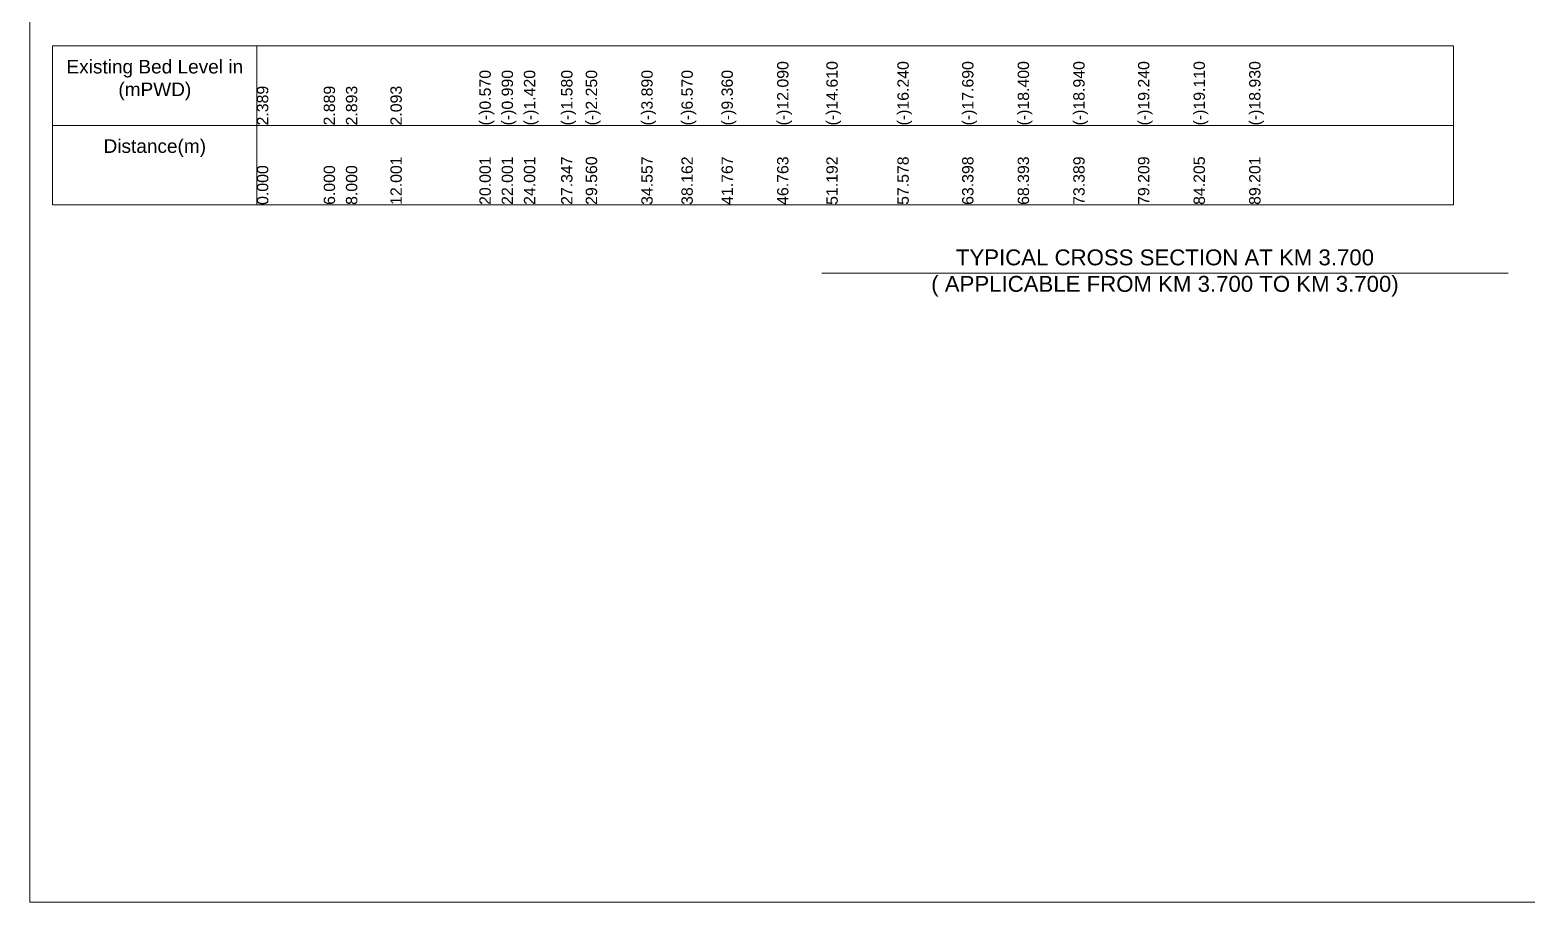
# Model space of a CAD drawing. Header units: inches. Extents: x 89000 to 845017, y -7071 to 0.
# Drawn here: x 700000 to 706595, y -7071 to -3229 of the extents above; entities that cross this region are included whole.
import ezdxf

# ---------------------------------------------------------------- set-up
doc = ezdxf.new("R2010")
doc.units = ezdxf.units.IN
doc.header["$LTSCALE"] = 7
doc.header["$MEASUREMENT"] = 0
for name, color, linetype, lineweight in [('Cross section Data Border', 7, 'Continuous', 9), ('Cross Section Labels', 7, 'Continuous', 9), ('Long Section Labels', 7, 'Continuous', 9)]:
    doc.layers.add(name, color=color, linetype=linetype, lineweight=lineweight)
doc.styles.get("Standard").update_dxf_attribs({"font": 'arial.ttf'})

msp = doc.modelspace()

# ---------------------------------------------------------------- linework, layer by layer
at = {"layer": 'Cross section Data Border'}
msp.add_lwpolyline([(700100, -3300), (706271.20234, -3300), (706271.20234, -4000), (700100, -4000)], close=True, dxfattribs=at)
for points in [[(701000, -3300), (701000, -4000)], [(700100, -3650), (706271.20234, -3650)]]:
    msp.add_lwpolyline(points, dxfattribs=at)
at = {"layer": 'Cross Section Labels'}
msp.add_lwpolyline([(700000, 0), (710000, 0), (710000, -7071), (700000, -7071)], close=True, dxfattribs=at)
msp.add_lwpolyline([(703488, -4300), (705000, -4300), (706512, -4300)], dxfattribs=at)

# ---------------------------------------------------------------- texts
at = {"layer": 'Cross section Data Border', "char_height": 60, "width": 800, "attachment_point": 5}
for s, insert in [('Existing Bed Level in (mPWD)', (700550, -3450)), ('Distance(m)', (700550, -3750))]:
    msp.add_mtext(s, dxfattribs=dict(at, insert=insert))
at = {"layer": 'Cross Section Labels', "insert": (705000, -4300), "char_height": 70, "attachment_point": 5}
msp.add_mtext('TYPICAL CROSS SECTION AT KM 3.700^J( APPLICABLE FROM KM 3.700 TO KM 3.700)', dxfattribs=at)
at = {"layer": 'Long Section Labels', "char_height": 50, "attachment_point": 1, "rotation": 90}
for s, insert in [('(-)0.570', (701980.03343, -3650)), ('(-)0.990', (702078.05621, -3650)), ('(-)1.420', (702176.05122, -3650)), ('(-)1.580', (702340.02441, -3650)), ('(-)2.250', (702448.45595, -3650)), ('(-)3.890', (702693.27743, -3650)), ('(-)6.570', (702869.91683, -3650)), ('(-)9.360', (703046.56187, -3650)), ('(-)12.090', (703291.39724, -3650)), ('(-)14.610', (703508.42615, -3650)), ('(-)16.240', (703821.3197, -3650)), ('(-)17.690', (704106.49651, -3650)), ('(-)18.400', (704351.27176, -3650)), ('(-)18.940', (704596.07761, -3650)), ('(-)19.240', (704881.24129, -3650)), ('(-)19.110', (705126.02639, -3650)), ('(-)18.930', (705370.83557, -3650)), ('2.389', (701000, -3650)), ('2.889', (701294.01281, -3650)), ('2.893', (701392.00782, -3650)), ('2.093', (701588.02561, -3650)), ('12.001', (701588.02561, -4000)), ('20.001', (701980.03343, -4000)), ('22.001', (702078.05621, -4000)), ('24.001', (702176.05122, -4000)), ('27.347', (702340.02441, -4000)), ('29.560', (702448.45595, -4000)), ('34.557', (702693.27743, -4000)), ('38.162', (702869.91683, -4000)), ('41.767', (703046.56187, -4000)), ('46.763', (703291.39724, -4000)), ('51.192', (703508.42615, -4000)), ('57.578', (703821.3197, -4000)), ('63.398', (704106.49651, -4000)), ('68.393', (704351.27176, -4000)), ('73.389', (704596.07761, -4000)), ('79.209', (704881.24129, -4000)), ('84.205', (705126.02639, -4000)), ('89.201', (705370.83557, -4000)), ('0.000', (701000, -4000)), ('6.000', (701294.01281, -4000)), ('8.000', (701392.00782, -4000))]:
    msp.add_mtext(s, dxfattribs=dict(at, insert=insert))

doc.saveas('drawing.dxf')
